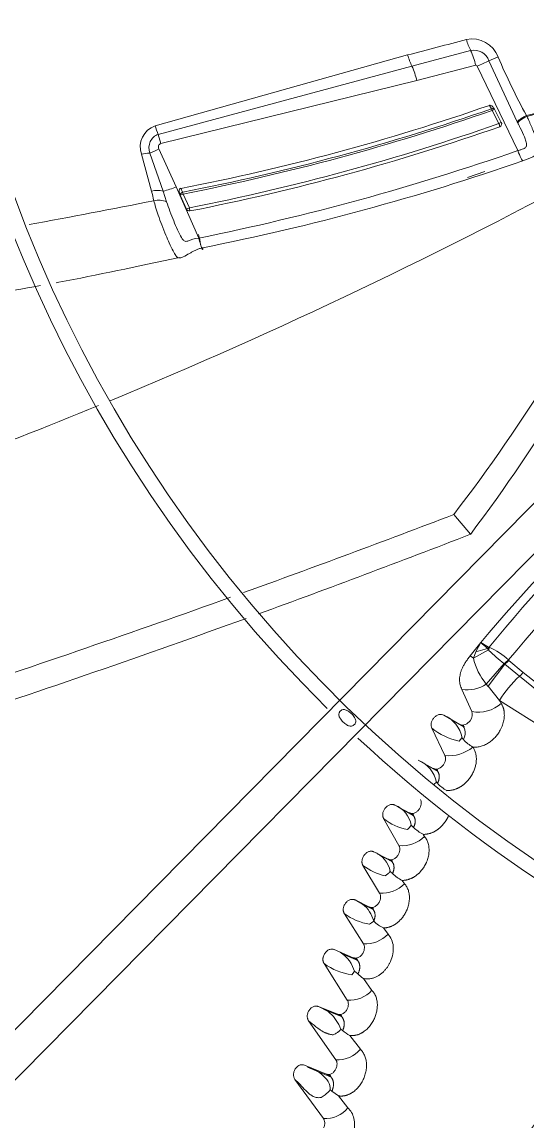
# Model space of a CAD drawing. Header units: millimetres. Extents: x 113490 to 142599, y -20467 to 115.
# Drawn here: x 131078.5 to 131164, y -10526.5 to -10340.4 of the extents above; entities that cross this region are included whole.
import ezdxf

# ---------------------------------------------------------------- set-up
doc = ezdxf.new("R2010")
doc.units = ezdxf.units.MM
doc.layers.add('DV3_0', color=7, linetype='Continuous')

msp = doc.modelspace()

# ---------------------------------------------------------------- linework, layer by layer
at = {"layer": 'DV3_0', "color": 7, "linetype": 'Continuous', "lineweight": 15}
for p, q in [((131282.2, -10303.23), (130948.6, -10641.53)), ((130949.45, -10649.21), (131287.11, -10306.79)), ((131144.51, -10347.83), (131154.46, -10345.17)), ((131101.03, -10357.93), (131143.78, -10345.94)), ((131157.55, -10346.92), (131162.35, -10357.27)), ((131101.52, -10359.41), (131144.51, -10347.83)), ((131145.36, -10350.29), (131155.34, -10347.68)), ((131155.59, -10347.82), (131162.43, -10362.14)), ((131101.96, -10360.96), (131145.36, -10350.29)), ((131157.64, -10354.48), (131157.99, -10355.06)), ((131164, -10356.34), (131171.78, -10354.19)), ((131158.1, -10355.34), (131159.25, -10357.56)), ((131158.49, -10355.13), (131159.65, -10357.36)), ((131163.92, -10356.2), (131164, -10356.34)), ((131104.6, -10368.27), (131101.64, -10361.85)), ((131100.39, -10369), (131098.68, -10362.74)), ((131102.38, -10369.01), (131100.09, -10362.55)), ((131153.93, -10366.69), (131156.85, -10365.68)), ((131102.95, -10370.82), (131102.38, -10369.01)), ((131108.41, -10376.95), (131104.6, -10368.27)), ((131106.3, -10372.04), (131105.24, -10369.68)), ((131105.67, -10369.19), (131105.34, -10368.53)), ((131105.75, -10369.5), (131105.67, -10369.19)), ((131106.81, -10371.84), (131105.75, -10369.5)), ((131154.41, -10427.14), (131151.59, -10423.79)), ((131154.38, -10447.72), (131156.2, -10445.49)), ((131157.48, -10446.25), (131157.34, -10446.46)), ((131157.55, -10446.26), (131157.46, -10446.71)), ((131157.48, -10446.25), (131157.55, -10446.26)), ((131157.61, -10446.26), (131157.55, -10446.81)), ((131154.92, -10448.1), (131157.46, -10446.71)), ((131157.46, -10446.71), (131157.55, -10446.81)), ((131157.11, -10452.5), (131160.12, -10449.03)), ((131160.09, -10449.01), (131160.12, -10449.03)), ((131160.12, -10449.03), (131160.24, -10449.12)), ((131160.24, -10449.12), (131162.72, -10451.18)), ((131160.87, -10448.42), (131160.88, -10448.44)), ((131160.88, -10448.44), (131160.94, -10448.49)), ((131160.94, -10448.49), (131163.35, -10450.56)), ((131162.72, -10451.18), (131170.02, -10457.07)), ((131163.35, -10450.56), (131170.7, -10456.32)), ((131152.97, -10453.41), (131154.64, -10457.16)), ((131159.35, -10455.29), (131157.43, -10452.89)), ((131152.61, -10459.34), (131149.91, -10457.77)), ((131153.22, -10459.75), (131151.26, -10458.61)), ((131150.1, -10464.59), (131147.87, -10459.97)), ((131152.51, -10462.16), (131152.99, -10461.63)), ((131152.99, -10461.63), (131153.27, -10461.91)), ((131145.57, -10465.37), (131148.13, -10466.8)), ((131148.89, -10467.29), (131146.9, -10466.17)), ((131148.28, -10469.49), (131148.67, -10469.15)), ((131148.67, -10469.15), (131148.84, -10469.31)), ((131150.46, -10470.59), (131150.42, -10470.53)), ((131141.63, -10473.02), (131144.06, -10474.33)), ((131144.8, -10474.8), (131142.16, -10473.36)), ((131142.32, -10479.88), (131139.72, -10475.29)), ((131144.09, -10476.79), (131143.75, -10477.15)), ((131144.4, -10476.42), (131144.09, -10476.79)), ((131144.4, -10476.42), (131144.79, -10476.78)), ((131146.65, -10478.35), (131146.4, -10477.97)), ((131138.07, -10480.93), (131140.46, -10482.18)), ((131141.2, -10482.63), (131138.6, -10481.27)), ((131139.04, -10487.93), (131136.22, -10483.24)), ((131140.43, -10484.65), (131140, -10485.01)), ((131140.83, -10484.26), (131141.22, -10484.6)), ((131143.26, -10486.35), (131142.86, -10485.77)), ((131134.87, -10489.07), (131137.23, -10490.26)), ((131134.87, -10489.07), (131136.15, -10489.79)), ((131137.97, -10490.7), (131135.39, -10489.4)), ((131136.29, -10496.49), (131133.07, -10491.41)), ((131138.03, -10492.67), (131137.68, -10492.95)), ((131137.68, -10492.95), (131137.31, -10493.19)), ((131140.46, -10494.85), (131139.72, -10493.82)), ((131131.35, -10497.48), (131134.58, -10498.87)), ((131135.35, -10499.34), (131132.67, -10498.18)), ((131133.56, -10506.04), (131129.62, -10499.85)), ((131134.56, -10501.47), (131134.33, -10501.77)), ((131134.45, -10500.36), (131134.77, -10501.16)), ((131134.77, -10501.16), (131134.56, -10501.47)), ((131134.77, -10501.16), (131135.35, -10501.62)), ((131137.74, -10504.39), (131136.29, -10502.37)), ((131128.66, -10507.12), (131131.9, -10508.44)), ((131128.66, -10507.12), (131130.3, -10508)), ((131131.62, -10516.14), (131127.01, -10509.55)), ((131132.68, -10508.9), (131130.05, -10507.82)), ((131132.29, -10510.55), (131132.46, -10510.96)), ((131132.46, -10510.96), (131132.77, -10511.19)), ((131131.91, -10511.51), (131131.66, -10511.67)), ((131135.78, -10514.38), (131133.97, -10512.04)), ((131126.3, -10517.05), (131130.02, -10518.58)), ((131130.84, -10519.08), (131126.84, -10517.41)), ((131129.51, -10526.1), (131124.68, -10519.5)), ((131130.66, -10521.25), (131130.95, -10521.46)), ((131130.94, -10521.46), (131132.06, -10522.26)), ((131133.67, -10524.27), (131132.06, -10522.26))]:
    msp.add_line(p, q, dxfattribs=at)
at = {"layer": 'DV3_0', "color": 7, "linetype": 'Continuous', "lineweight": 20}
for p, q in [((131162.35, -10357.27), (131162.44, -10357.44)), ((131101.96, -10360.96), (131101.52, -10359.41)), ((131155.36, -10447.07), (131156.2, -10445.49)), ((131156.2, -10445.49), (131157.48, -10446.25)), ((131157.55, -10446.26), (131157.61, -10446.26)), ((131154.38, -10447.72), (131154.92, -10448.1)), ((131154.92, -10448.1), (131155.36, -10447.07)), ((131157.34, -10446.46), (131155.36, -10447.07)), ((131160.24, -10449.12), (131157.43, -10452.89)), ((131157.43, -10452.9), (131157.11, -10452.5)), ((131167.43, -10460.36), (131159.35, -10455.29))]:
    msp.add_line(p, q, dxfattribs=at)
at = {"layer": 'DV3_0', "color": 7, "linetype": 'Continuous', "lineweight": 15}
for centre, radius, start, end in [((131296.24, -10288.99), 236, 136.9648, 225.2631), ((131296.24, -10288.99), 233.5, 136.5342, 225.7814), ((131296.24, -10288.99), 135.7, 186.2429, 202.9304), ((131296.24, -10288.99), 140, 186.7677, 203.7505), ((131363.84, -11165.93), 849, 104.32746, 105.02193), ((131154.68, -10347.99), 4.76, 21.054, 101.4068), ((131162.79, -10340.87), 9.37, 195.2266, 207.3152), ((131138.19, -10352.31), 17.76, 15.1013, 23.7012), ((131149.31, -10331.46), 17.52, 290.9793, 298.0441), ((131171.92, -10380.11), 36.17, 110.7332, 113.4154), ((131257.7, -10304.69), 107, 202.8771, 208.7791), ((131155.39, -10347.89), 0.214, 20.6173, 102.1279), ((131034.32, -9999.86), 375.45, 280.903, 289.1752), ((131033.7, -9998.9), 377.22, 280.9994, 289.2376), ((131153.63, -10356.99), 4.77, 20.2814, 23.8803), ((131021.2, -9829.22), 545.97, 285.1539, 286.0016), ((131033.52, -9998.64), 377.82, 281.0213, 289.2522), ((131154.66, -10348.28), 7.85, 295.9732, 299.2402), ((131166, -10360.96), 5.2, 113.6404, 134.7432), ((131121.69, -10351.94), 21.51, 196.1751, 200.3404), ((131033.59, -9999.49), 379.48, 281.1244, 289.338), ((131033.83, -9999.87), 379.59, 281.0963, 289.3173), ((131165, -10368.47), 12.33, 115.7189, 117.7905), ((131159.21, -10357.62), 0.508, 291.3094, 30.1339), ((131095.97, -10351.39), 11.9, 290.2544, 298.4853), ((131026.84, -9973.56), 411.56, 281.4306, 289.2353), ((131100.07, -10367.67), 5.11, 89.8539, 105.7858), ((131031.27, -9985.04), 401.17, 281.1822, 289.2163), ((130760.11, -9598.83), 871.89, 292.47447, 298.55652), ((130854.8, -10430.28), 253.12, 13.6296, 14.0098), ((131099.54, -10356.79), 12.54, 283.0422, 293.7544), ((131101.63, -10373.47), 2.95, 63.5122, 106.4126), ((131105.67, -10369.62), 2.5, 284.762, 297.2571), ((131106.8, -10371.83), 0.539, 202.2597, 278.6721), ((130928.65, -10251.98), 281.46, 322.3809, 334.3771), ((131083.63, -10382.19), 25.42, 9.2717, 13.3033), ((130935.74, -10261.51), 274.32, 322.858, 335.1381), ((131338.13, -10595.17), 235.59, 123.4411, 140.5553), ((131344.53, -10598.04), 240.79, 124.2777, 140.9245), ((131338.36, -10594.58), 229.92, 123.1154, 140.531), ((130760.11, -9598.83), 871.89, 290.44342, 292.33228), ((130465.22, -8630.77), 1919.9, 289.81328, 290.94717), ((130485.8, -8701.02), 1851.09, 289.98762, 291.17408), ((131296.24, -10288.99), 551.5, 195.4775, 254.5225), ((130465.22, -8630.77), 1919.9, 288.19223, 289.74418), ((130485.8, -8701.02), 1851.09, 288.2337, 289.91843), ((131153.28, -10456.32), 10.95, 46.1609, 66.7475), ((131157.81, -10446.37), 0.478, 190.9247, 223.9), ((131180.22, -10423.18), 32.75, 226.1967, 232.0692), ((131296.24, -10288.99), 233.5, 225.7814, 315.7154), ((131153.94, -10447.92), 5.57, 260.0111, 304.7159), ((131326.76, -10363.2), 191.06, 208.8135, 208.982), ((131155.76, -10451.51), 5.76, 258.8491, 312.1775), ((131147.89, -10462.55), 5.19, 10.1936, 67.059), ((131154.77, -10451.39), 11.01, 231.1934, 258.1257), ((131296.24, -10288.99), 236, 227.0266, 270), ((131157.87, -10457.88), 6.12, 221.219, 240.0537), ((131150.88, -10458.6), 6.04, 262.6336, 310.7293), ((131154.78, -10463.27), 0.106, 55.1918, 66.6705), ((131143.56, -10470.18), 5.21, 11.3202, 67.3762), ((131153.21, -10465.27), 5.96, 222.7921, 242.0806), ((131139.94, -10477.22), 4.53, 10.0986, 68.0429), ((131145.21, -10468.67), 8.6, 230.3252, 260.2403), ((131149.05, -10472.69), 5.9, 223.7711, 243.319), ((131142.85, -10474.48), 5.42, 264.3965, 314.4981), ((131136.42, -10485.11), 4.5, 10.85, 68.4163), ((131142.41, -10474.91), 10.37, 233.3561, 256.5974), ((131136.14, -10479.68), 6.56, 310.7747, 315.6542), ((131145.4, -10480.47), 5.87, 224.689, 244.3555), ((131139.49, -10482.71), 5.23, 264.9801, 316.0244), ((131132.7, -10494.09), 5.52, 14.9303, 51.3083), ((131139.11, -10482.95), 10.4, 234.4567, 260.0311), ((131142.12, -10488.5), 5.84, 225.5932, 245.7222), ((131136.7, -10491.41), 5.1, 265.3273, 317.4993), ((130471.84, -9998), 872.24, 317.86602, 325.02361), ((131129.49, -10502.6), 5.45, 24.3194, 70.0298), ((131135.98, -10491.01), 10.89, 234.299, 261.2947), ((131139.4, -10497.45), 5.81, 225.859, 237.6941), ((131133.97, -10500.97), 5.09, 265.4156, 317.8444), ((131126.28, -10513.19), 6.57, 23.712, 52.2409), ((131136.69, -10506.91), 5.8, 227.5727, 242.0343), ((131128.61, -10506.45), 6.04, 295.0761, 300.3042), ((129699.45, -9342.41), 1921.39, 319.10975, 322.45989), ((131132, -10511.25), 4.9, 265.5101, 320.4178), ((129763.55, -9398.09), 1840.9, 319.15831, 322.66086), ((131122.31, -10527.8), 11.46, 61.1528, 69.6579), ((131125.35, -10523.28), 6.06, 34.5155, 65.6878), ((131128.29, -10521.05), 2.38, 355.0985, 30.3566), ((131126.65, -10518.05), 5.12, 298.9227, 308.0461), ((131126.4, -10517.71), 5.54, 307.927, 320.2638), ((131129.88, -10521.31), 4.81, 265.5613, 321.8717)]:
    msp.add_arc(centre, radius, start, end, dxfattribs=at)
at = {"layer": 'DV3_0', "color": 7, "linetype": 'Continuous', "lineweight": 20}
for centre, radius, start, end in [((131155.01, -10347.81), 2.69, 19.2233, 101.7863), ((131154.66, -10342.86), 11.3, 195.8192, 206.1296), ((131124.74, -10356.01), 21.4, 15.5074, 22.4675), ((131102.31, -10361.54), 3.83, 109.5683, 198.3828), ((131101.37, -10372.65), 3.77, 74.5426, 104.9674), ((131180.96, -10417.76), 37.17, 228.2362, 230.5479), ((131165.4, -10445.63), 10.77, 193.2742, 219.6537), ((131158.73, -10446.41), 2.93, 297.5982, 316.6794), ((131158.68, -10446.43), 2.97, 298.9802, 317.6454), ((131158.69, -10446.72), 2.86, 302.8874, 321.7301), ((131176.02, -10465.52), 19.56, 132.8678, 148.4609), ((131160.99, -10448.79), 2.95, 305.8411, 323.1077)]:
    msp.add_arc(centre, radius, start, end, dxfattribs=at)
at = {"layer": 'DV3_0', "color": 7, "linetype": 'Continuous', "lineweight": 15}
for points, knots in [([(131157.64, -10354.48), (131157.65, -10354.48), (131157.68, -10354.47), (131157.72, -10354.46), (131157.83, -10354.47), (131157.96, -10354.52), (131158.1, -10354.62), (131158.24, -10354.75), (131158.38, -10354.92), (131158.45, -10355.06), (131158.49, -10355.13)], [0, 0, 0, 0, 0.030234, 0.058964, 0.114513, 0.29395, 0.425226, 0.573003, 0.78247, 1, 1, 1, 1]), ([(131164, -10356.34), (131163.59, -10356.55), (131163.21, -10356.78), (131162.65, -10357.18), (131162.47, -10357.35), (131162.43, -10357.44)], [0, 0, 0, 0, 0.5, 0.5, 1, 1, 1, 1]), ([(131164, -10356.34), (131164.02, -10356.38), (131164.08, -10356.52), (131164.21, -10356.83), (131164.4, -10357.25), (131164.61, -10357.72), (131164.81, -10358.17), (131165.1, -10358.85), (131165.44, -10359.66), (131165.75, -10360.54), (131165.94, -10361.3), (131165.98, -10361.91), (131165.9, -10362.37), (131165.74, -10362.66), (131165.53, -10362.87), (131165.29, -10363.03), (131165.02, -10363.18), (131164.74, -10363.31), (131164.47, -10363.43), (131164.19, -10363.54), (131163.9, -10363.65), (131163.61, -10363.76), (131163.41, -10363.83), (131163.31, -10363.86)], [0, 0, 0, 0, 0.009928, 0.038187, 0.086065, 0.128368, 0.173611, 0.221721, 0.333708, 0.4307, 0.523864, 0.609938, 0.679298, 0.734389, 0.768329, 0.802966, 0.839055, 0.867424, 0.894844, 0.92156, 0.947823, 0.973884, 1, 1, 1, 1]), ([(131159.25, -10357.56), (131159.26, -10357.59), (131159.28, -10357.63), (131159.3, -10357.7), (131159.33, -10357.76), (131159.34, -10357.81), (131159.35, -10357.86), (131159.36, -10357.89), (131159.38, -10357.95), (131159.4, -10358.02), (131159.4, -10358.08), (131159.4, -10358.09), (131159.39, -10358.09)], [0, 0, 0, 0, 0.111745, 0.210356, 0.296478, 0.371095, 0.435337, 0.490326, 0.537093, 0.704877, 0.85208, 1, 1, 1, 1]), ([(131162.43, -10357.44), (131162.46, -10357.49), (131162.51, -10357.6), (131162.66, -10357.89), (131163.05, -10358.66), (131163.49, -10359.57), (131163.81, -10360.43), (131163.94, -10360.99), (131163.93, -10361.4), (131163.68, -10361.68), (131163.39, -10361.85), (131163.05, -10361.98), (131162.71, -10362.07), (131162.53, -10362.12), (131162.43, -10362.14)], [0, 0, 0, 0, 0.02368, 0.055134, 0.146901, 0.419077, 0.547071, 0.626034, 0.739727, 0.790956, 0.847617, 0.916748, 0.957154, 1, 1, 1, 1]), ([(131163.31, -10363.86), (131163.28, -10363.87), (131163.24, -10363.83), (131163.13, -10363.67), (131163.06, -10363.54), (131162.81, -10363.07), (131162.62, -10362.62), (131162.43, -10362.14)], [0, 0, 0, 0, 0.25, 0.25, 0.5, 0.5, 1, 1, 1, 1]), ([(131105.24, -10369.68), (131105.23, -10369.65), (131105.2, -10369.59), (131105.16, -10369.49), (131105.12, -10369.34), (131105.09, -10369.16), (131105.08, -10368.96), (131105.1, -10368.77), (131105.17, -10368.62), (131105.26, -10368.56), (131105.31, -10368.54), (131105.33, -10368.54), (131105.34, -10368.53)], [0, 0, 0, 0, 0.082806, 0.165389, 0.247981, 0.443632, 0.593737, 0.72295, 0.893556, 0.952815, 0.977811, 1, 1, 1, 1]), ([(131105.24, -10369.68), (131105.22, -10369.61), (131105.26, -10369.51), (131105.42, -10369.33), (131105.54, -10369.24), (131105.67, -10369.19)], [0, 0, 0, 0, 0.5, 0.5, 1, 1, 1, 1]), ([(131105.75, -10369.5), (131105.63, -10369.55), (131105.51, -10369.6), (131105.32, -10369.67), (131105.26, -10369.69), (131105.24, -10369.68)], [0, 0, 0, 0, 0.5, 0.5, 1, 1, 1, 1]), ([(131109.07, -10378.6), (131108.88, -10378.64), (131108.52, -10378.73), (131108, -10378.93), (131107.51, -10379.17), (131107.03, -10379.44), (131106.33, -10379.85), (131105.5, -10380.32), (131104.89, -10380.37), (131104.47, -10379.91), (131104, -10379.08), (131103.43, -10377.89), (131102.79, -10376.39), (131102.15, -10374.8), (131101.56, -10373.18), (131101.1, -10371.81), (131100.89, -10370.99), (131100.8, -10370.63)], [0, 0, 0, 0, 0.030083, 0.06022, 0.09129, 0.124177, 0.159748, 0.249736, 0.339928, 0.392765, 0.470283, 0.571382, 0.657141, 0.764818, 0.86227, 0.939772, 1, 1, 1, 1]), ([(131108.41, -10376.95), (131107.65, -10376.97), (131107.03, -10377.32), (131106.32, -10377.53), (131106.12, -10377.54), (131105.86, -10377.4), (131105.8, -10377.33), (131105.66, -10377.15), (131105.56, -10377.01), (131105.26, -10376.48), (131105.04, -10376.03), (131104.59, -10375.07), (131104.37, -10374.55), (131103.71, -10372.97), (131103.29, -10371.88), (131102.95, -10370.82)], [0, 0, 0, 0, 0.25, 0.25, 0.375, 0.375, 0.4375, 0.4375, 0.5, 0.5, 0.625, 0.625, 0.75, 0.75, 1, 1, 1, 1]), ([(131106.81, -10371.84), (131106.84, -10371.98), (131106.87, -10372.12), (131106.9, -10372.31), (131106.9, -10372.37), (131106.88, -10372.37)], [0, 0, 0, 0, 0.5, 0.5, 1, 1, 1, 1]), ([(131109.07, -10378.6), (131109.11, -10378.98), (131109.05, -10379), (131108.79, -10378.34), (131108.58, -10377.66), (131108.41, -10376.95)], [0, 0, 0, 0, 0.5, 0.5, 1, 1, 1, 1]), ([(131084.23, -10384.53), (131084.38, -10384.5), (131091.2, -10383.22), (131097.66, -10381.83), (131105.16, -10380.22)], [0.879264, 0.879264, 0.879264, 0.879264, 0.8819151, 1, 1, 1, 1]), ([(130974.56, -10409.41), (130976.58, -10408.62), (130984.98, -10405.44), (131000.51, -10400.34), (131021.31, -10395.23), (131042.65, -10391.37), (131062.6, -10388.2), (131075.74, -10386.07), (131081.58, -10385.01)], [0.2428611, 0.2428611, 0.2428611, 0.2428611, 0.2795611, 0.3948142, 0.5195556, 0.6421753, 0.7617357, 0.8637565, 0.8637565, 0.8637565, 0.8637565]), ([(131154.38, -10447.72), (131154.3, -10447.82), (131154.15, -10448.01), (131153.94, -10448.29), (131153.75, -10448.57), (131153.57, -10448.84), (131153.41, -10449.1), (131153.26, -10449.36), (131153.13, -10449.61), (131153.02, -10449.86), (131152.92, -10450.1), (131152.83, -10450.34), (131152.76, -10450.57), (131152.7, -10450.79), (131152.64, -10451.08), (131152.59, -10451.43), (131152.58, -10451.84), (131152.61, -10452.25), (131152.69, -10452.64), (131152.8, -10453.03), (131152.91, -10453.28), (131152.97, -10453.41)], [0, 0, 0, 0, 0.057167, 0.111739, 0.163853, 0.213654, 0.261288, 0.306903, 0.350652, 0.39269, 0.433175, 0.472267, 0.510126, 0.546912, 0.582784, 0.650511, 0.717662, 0.785257, 0.85427, 0.92559, 1, 1, 1, 1]), ([(131134.76, -10459.38), (131134.72, -10459.42), (131134.62, -10459.5), (131134.38, -10459.62), (131133.98, -10459.66), (131133.55, -10459.48), (131133.16, -10459.21), (131132.84, -10458.94), (131132.56, -10458.64), (131132.29, -10458.27), (131132.11, -10457.85), (131132.14, -10457.46), (131132.25, -10457.22), (131132.33, -10457.13), (131132.37, -10457.08)], [0, 0, 0, 0, 0.040529, 0.082096, 0.181604, 0.321297, 0.409637, 0.504692, 0.598943, 0.685714, 0.821727, 0.918717, 0.959765, 1, 1, 1, 1]), ([(131132.37, -10457.08), (131132.41, -10457.04), (131132.5, -10456.96), (131132.74, -10456.84), (131133.14, -10456.81), (131133.58, -10456.99), (131133.96, -10457.25), (131134.28, -10457.53), (131134.56, -10457.83), (131134.83, -10458.2), (131135.02, -10458.62), (131134.99, -10459.01), (131134.88, -10459.24), (131134.8, -10459.33), (131134.76, -10459.38)], [0, 0, 0, 0, 0.040488, 0.081902, 0.180627, 0.320355, 0.409206, 0.504808, 0.600124, 0.687341, 0.822717, 0.918807, 0.959755, 1, 1, 1, 1]), ([(131154.64, -10457.16), (131154.83, -10457.58), (131154.74, -10458.2), (131154.16, -10458.99), (131153.89, -10459.23), (131153.26, -10459.49), (131152.9, -10459.51), (131152.61, -10459.34)], [0, 0, 0, 0, 0.5, 0.5, 0.75, 0.75, 1, 1, 1, 1]), ([(131159.62, -10455.78), (131159.66, -10455.83), (131159.72, -10455.93), (131159.8, -10456.09), (131159.88, -10456.26), (131159.95, -10456.43), (131160.01, -10456.6), (131160.06, -10456.78), (131160.1, -10456.97), (131160.13, -10457.15), (131160.15, -10457.35), (131160.16, -10457.54), (131160.17, -10457.75), (131160.16, -10458.17), (131160.07, -10458.82), (131159.8, -10459.68), (131159.41, -10460.45), (131158.96, -10461.13), (131158.47, -10461.69), (131157.91, -10462.18), (131157.4, -10462.53), (131156.96, -10462.77), (131156.61, -10462.93), (131156.26, -10463.05), (131155.9, -10463.13), (131155.55, -10463.19), (131155.19, -10463.21), (131154.96, -10463.19), (131154.84, -10463.18)], [0, 0, 0, 0, 0.019166, 0.038122, 0.056918, 0.075605, 0.094236, 0.112864, 0.13154, 0.150316, 0.169245, 0.188375, 0.207755, 0.227431, 0.308794, 0.389566, 0.473019, 0.53961, 0.606644, 0.674514, 0.74239, 0.78007, 0.816992, 0.853426, 0.889654, 0.925965, 0.962652, 1, 1, 1, 1]), ([(131149.91, -10457.77), (131149.8, -10457.71), (131149.54, -10457.62), (131149.08, -10457.66), (131148.62, -10457.88), (131148.21, -10458.23), (131147.92, -10458.69), (131147.76, -10459.15), (131147.74, -10459.58), (131147.82, -10459.85), (131147.87, -10459.97)], [0, 0, 0, 0, 0.124936, 0.249948, 0.37496, 0.499972, 0.624983, 0.749995, 0.875007, 1, 1, 1, 1]), ([(131153.27, -10461.91), (131153.54, -10461.33), (131153.61, -10460.73), (131153.37, -10459.78), (131153.05, -10459.44), (131152.61, -10459.34)], [0, 0, 0, 0, 0.5, 0.5, 1, 1, 1, 1]), ([(131148.13, -10466.8), (131148.19, -10466.83), (131148.3, -10466.89), (131148.57, -10466.93), (131148.94, -10466.89), (131149.39, -10466.67), (131149.78, -10466.3), (131150.06, -10465.85), (131150.21, -10465.38), (131150.22, -10465.01), (131150.17, -10464.76), (131150.13, -10464.64), (131150.1, -10464.59)], [0, 0, 0, 0, 0.059675, 0.120073, 0.2491, 0.384807, 0.524772, 0.66033, 0.782242, 0.893173, 0.94678, 1, 1, 1, 1]), ([(131150.42, -10470.53), (131150.48, -10470.53), (131150.59, -10470.54), (131150.76, -10470.53), (131150.93, -10470.52), (131151.09, -10470.5), (131151.26, -10470.48), (131151.42, -10470.45), (131151.59, -10470.41), (131151.74, -10470.36), (131151.9, -10470.31), (131152.06, -10470.25), (131152.21, -10470.18), (131152.36, -10470.11), (131152.5, -10470.04), (131152.65, -10469.96), (131152.78, -10469.88), (131152.92, -10469.79), (131153.05, -10469.7), (131153.18, -10469.6), (131153.31, -10469.5), (131153.43, -10469.4), (131153.54, -10469.3), (131153.66, -10469.19), (131153.77, -10469.09), (131153.87, -10468.98), (131153.97, -10468.87), (131154.07, -10468.75), (131154.16, -10468.64), (131154.25, -10468.53), (131154.34, -10468.41), (131154.42, -10468.3), (131154.5, -10468.18), (131154.57, -10468.07), (131154.64, -10467.95), (131154.71, -10467.84), (131154.86, -10467.55), (131155.07, -10467.09), (131155.28, -10466.45), (131155.4, -10465.84), (131155.43, -10465.33), (131155.42, -10464.92), (131155.38, -10464.59), (131155.32, -10464.28), (131155.24, -10463.98), (131155.13, -10463.7), (131155, -10463.43), (131154.89, -10463.27), (131154.84, -10463.18)], [0, 0, 0, 0, 0.018204, 0.036232, 0.054091, 0.071784, 0.089316, 0.106686, 0.123893, 0.140932, 0.157804, 0.174507, 0.191041, 0.207406, 0.223603, 0.239633, 0.255494, 0.271181, 0.286691, 0.30202, 0.317168, 0.332132, 0.346911, 0.361504, 0.37591, 0.390129, 0.404162, 0.418, 0.431639, 0.445072, 0.458296, 0.471308, 0.484107, 0.496692, 0.509065, 0.521225, 0.533175, 0.598658, 0.661047, 0.720164, 0.776144, 0.808616, 0.840912, 0.873027, 0.904977, 0.936788, 0.968466, 1, 1, 1, 1]), ([(131148.84, -10469.31), (131148.86, -10469.27), (131148.9, -10469.19), (131148.96, -10469.07), (131149.01, -10468.95), (131149.05, -10468.82), (131149.08, -10468.7), (131149.11, -10468.57), (131149.13, -10468.45), (131149.14, -10468.33), (131149.14, -10468.21), (131149.14, -10468.09), (131149.13, -10467.97), (131149.11, -10467.86), (131149.09, -10467.75), (131149.05, -10467.65), (131149.01, -10467.54), (131148.97, -10467.45), (131148.91, -10467.36), (131148.85, -10467.27), (131148.78, -10467.19), (131148.7, -10467.11), (131148.62, -10467.04), (131148.54, -10466.98), (131148.44, -10466.93), (131148.34, -10466.88), (131148.24, -10466.84), (131148.17, -10466.81), (131148.13, -10466.8)], [0, 0, 0, 0, 0.03637, 0.072818, 0.109387, 0.146108, 0.183005, 0.220091, 0.257376, 0.294864, 0.332555, 0.370448, 0.40854, 0.446831, 0.485321, 0.524014, 0.56291, 0.602001, 0.641273, 0.680709, 0.72029, 0.759994, 0.799804, 0.839701, 0.879673, 0.919712, 0.959818, 1, 1, 1, 1]), ([(131144.06, -10474.33), (131144.12, -10474.36), (131144.24, -10474.41), (131144.51, -10474.46), (131144.88, -10474.4), (131145.33, -10474.17), (131145.72, -10473.78), (131145.98, -10473.32), (131146.11, -10472.85), (131146.1, -10472.49), (131146.05, -10472.23), (131146, -10472.12), (131145.97, -10472.07)], [0, 0, 0, 0, 0.060763, 0.122032, 0.252561, 0.389572, 0.530342, 0.666038, 0.786179, 0.894707, 0.947528, 1, 1, 1, 1]), ([(131139.72, -10475.29), (131139.7, -10475.26), (131139.67, -10475.19), (131139.63, -10475.09), (131139.6, -10474.98), (131139.57, -10474.87), (131139.56, -10474.76), (131139.56, -10474.64), (131139.57, -10474.48), (131139.6, -10474.29), (131139.67, -10474.05), (131139.79, -10473.81), (131139.99, -10473.5), (131140.25, -10473.24), (131140.55, -10473.05), (131140.79, -10472.95), (131141.02, -10472.9), (131141.22, -10472.9), (131141.39, -10472.92), (131141.52, -10472.96), (131141.59, -10473), (131141.63, -10473.02)], [0, 0, 0, 0, 0.031577, 0.062455, 0.092865, 0.123047, 0.153249, 0.183717, 0.214692, 0.2734, 0.332207, 0.398491, 0.467867, 0.606956, 0.676774, 0.745817, 0.813018, 0.87975, 0.921005, 0.960896, 1, 1, 1, 1]), ([(131144.79, -10476.78), (131144.81, -10476.74), (131144.85, -10476.66), (131144.9, -10476.54), (131144.94, -10476.42), (131144.98, -10476.29), (131145.01, -10476.17), (131145.04, -10476.05), (131145.05, -10475.93), (131145.06, -10475.81), (131145.06, -10475.7), (131145.06, -10475.58), (131145.05, -10475.47), (131145.03, -10475.36), (131145, -10475.25), (131144.97, -10475.15), (131144.93, -10475.05), (131144.88, -10474.96), (131144.83, -10474.87), (131144.76, -10474.78), (131144.7, -10474.7), (131144.62, -10474.63), (131144.54, -10474.56), (131144.46, -10474.5), (131144.36, -10474.45), (131144.27, -10474.4), (131144.17, -10474.36), (131144.09, -10474.34), (131144.06, -10474.33)], [0, 0, 0, 0, 0.036276, 0.072641, 0.109136, 0.145791, 0.182627, 0.21966, 0.256899, 0.294346, 0.332004, 0.369871, 0.407945, 0.446224, 0.48471, 0.523405, 0.562309, 0.601415, 0.64071, 0.680175, 0.719793, 0.759544, 0.799408, 0.839368, 0.879412, 0.919531, 0.959724, 1, 1, 1, 1]), ([(131146.4, -10477.97), (131146.46, -10477.97), (131146.57, -10477.97), (131146.74, -10477.96), (131146.92, -10477.95), (131147.08, -10477.92), (131147.25, -10477.89), (131147.42, -10477.85), (131147.58, -10477.8), (131147.74, -10477.75), (131147.9, -10477.69), (131148.05, -10477.63), (131148.2, -10477.55), (131148.35, -10477.48), (131148.5, -10477.39), (131148.64, -10477.31), (131148.77, -10477.22), (131148.91, -10477.12), (131149.03, -10477.02), (131149.16, -10476.92), (131149.28, -10476.82), (131149.4, -10476.71), (131149.51, -10476.6), (131149.61, -10476.49), (131149.72, -10476.38), (131149.82, -10476.26), (131149.91, -10476.15), (131150, -10476.03), (131150.09, -10475.91), (131150.17, -10475.8), (131150.25, -10475.68), (131150.32, -10475.56), (131150.39, -10475.44), (131150.46, -10475.33), (131150.52, -10475.21), (131150.58, -10475.1), (131150.65, -10474.94), (131150.7, -10474.83), (131150.74, -10474.75)], [0, 0, 0, 0, 0.0187541, 0.0373181, 0.0556973, 0.0738975, 0.0919229, 0.1097702, 0.1274354, 0.1449155, 0.1622084, 0.1793131, 0.1962293, 0.2129573, 0.2294982, 0.2458521, 0.2620137, 0.2779778, 0.2937403, 0.3092986, 0.3246507, 0.3397938, 0.3547259, 0.369446, 0.3839543, 0.3982511, 0.4123313, 0.4261866, 0.4398106, 0.4531986, 0.4663472, 0.4792545, 0.4919196, 0.5043427, 0.5165249, 0.5284679, 0.5401741, 0.5644341, 0.5644341, 0.5644341, 0.5644341]), ([(131142.86, -10485.77), (131142.91, -10485.77), (131143.02, -10485.77), (131143.19, -10485.75), (131143.36, -10485.74), (131143.52, -10485.71), (131143.68, -10485.67), (131143.85, -10485.63), (131144, -10485.58), (131144.16, -10485.53), (131144.31, -10485.47), (131144.46, -10485.4), (131144.61, -10485.32), (131144.76, -10485.25), (131144.9, -10485.16), (131145.03, -10485.07), (131145.17, -10484.98), (131145.3, -10484.88), (131145.42, -10484.78), (131145.55, -10484.68), (131145.67, -10484.57), (131145.78, -10484.46), (131145.89, -10484.34), (131145.99, -10484.23), (131146.1, -10484.11), (131146.19, -10483.99), (131146.29, -10483.87), (131146.38, -10483.75), (131146.46, -10483.63), (131146.54, -10483.51), (131146.62, -10483.38), (131146.69, -10483.26), (131146.76, -10483.14), (131146.82, -10483.01), (131146.88, -10482.89), (131146.94, -10482.77), (131147.03, -10482.56), (131147.15, -10482.25), (131147.27, -10481.84), (131147.35, -10481.44), (131147.41, -10481.04), (131147.42, -10480.64), (131147.41, -10480.26), (131147.36, -10479.88), (131147.28, -10479.53), (131147.16, -10479.2), (131147.02, -10478.89), (131146.85, -10478.61), (131146.72, -10478.44), (131146.65, -10478.35)], [0, 0, 0, 0, 0.018381, 0.036602, 0.05467, 0.072591, 0.090368, 0.108, 0.125481, 0.142808, 0.159978, 0.176991, 0.193847, 0.210547, 0.227091, 0.243482, 0.259713, 0.27578, 0.291678, 0.307403, 0.322955, 0.338329, 0.353524, 0.368539, 0.383373, 0.398027, 0.412497, 0.426773, 0.440848, 0.454716, 0.468374, 0.481818, 0.495048, 0.508064, 0.520867, 0.533458, 0.54584, 0.586166, 0.626148, 0.665687, 0.704746, 0.74335, 0.781484, 0.819106, 0.856211, 0.892806, 0.928943, 0.964674, 1, 1, 1, 1]), ([(131136.22, -10483.24), (131136.2, -10483.21), (131136.16, -10483.14), (131136.12, -10483.04), (131136.09, -10482.94), (131136.06, -10482.83), (131136.05, -10482.72), (131136.04, -10482.6), (131136.04, -10482.45), (131136.07, -10482.26), (131136.13, -10482.02), (131136.23, -10481.77), (131136.43, -10481.45), (131136.69, -10481.18), (131136.98, -10480.99), (131137.22, -10480.88), (131137.46, -10480.83), (131137.66, -10480.82), (131137.83, -10480.84), (131137.96, -10480.87), (131138.03, -10480.91), (131138.07, -10480.93)], [0, 0, 0, 0, 0.031012, 0.06135, 0.091231, 0.120882, 0.150535, 0.180423, 0.210772, 0.26871, 0.326783, 0.394691, 0.462779, 0.603193, 0.673465, 0.742924, 0.811293, 0.879056, 0.920585, 0.9607, 1, 1, 1, 1]), ([(131140.46, -10482.18), (131140.53, -10482.2), (131140.65, -10482.26), (131140.92, -10482.3), (131141.3, -10482.24), (131141.75, -10481.99), (131142.12, -10481.59), (131142.37, -10481.11), (131142.48, -10480.64), (131142.47, -10480.29), (131142.4, -10480.04), (131142.35, -10479.94), (131142.32, -10479.88)], [0, 0, 0, 0, 0.061572, 0.123611, 0.255226, 0.393175, 0.534671, 0.67092, 0.789841, 0.89634, 0.948288, 1, 1, 1, 1]), ([(131141.22, -10484.6), (131141.24, -10484.56), (131141.28, -10484.47), (131141.34, -10484.34), (131141.38, -10484.21), (131141.42, -10484.08), (131141.44, -10483.95), (131141.46, -10483.82), (131141.48, -10483.69), (131141.48, -10483.57), (131141.47, -10483.44), (131141.46, -10483.32), (131141.44, -10483.2), (131141.41, -10483.09), (131141.37, -10482.98), (131141.33, -10482.87), (131141.27, -10482.77), (131141.21, -10482.68), (131141.14, -10482.59), (131141.06, -10482.51), (131140.98, -10482.44), (131140.89, -10482.37), (131140.79, -10482.31), (131140.69, -10482.26), (131140.58, -10482.21), (131140.5, -10482.19), (131140.46, -10482.18)], [0, 0, 0, 0, 0.039261, 0.078637, 0.118175, 0.157912, 0.197871, 0.238069, 0.278515, 0.31921, 0.360155, 0.401347, 0.442785, 0.484469, 0.526402, 0.568584, 0.611003, 0.65364, 0.696475, 0.739481, 0.782636, 0.825914, 0.869298, 0.912774, 0.95634, 1, 1, 1, 1]), ([(131139.72, -10493.82), (131139.78, -10493.82), (131139.91, -10493.82), (131140.09, -10493.8), (131140.27, -10493.77), (131140.45, -10493.73), (131140.63, -10493.68), (131140.81, -10493.63), (131140.98, -10493.56), (131141.15, -10493.49), (131141.31, -10493.4), (131141.48, -10493.32), (131141.63, -10493.22), (131141.79, -10493.12), (131141.94, -10493.01), (131142.08, -10492.9), (131142.22, -10492.78), (131142.35, -10492.66), (131142.48, -10492.53), (131142.61, -10492.4), (131142.73, -10492.27), (131142.84, -10492.13), (131142.95, -10492), (131143.05, -10491.85), (131143.15, -10491.71), (131143.24, -10491.57), (131143.33, -10491.42), (131143.41, -10491.28), (131143.49, -10491.13), (131143.56, -10490.99), (131143.63, -10490.84), (131143.69, -10490.7), (131143.78, -10490.47), (131143.88, -10490.16), (131143.98, -10489.76), (131144.05, -10489.36), (131144.09, -10488.96), (131144.09, -10488.58), (131144.06, -10488.2), (131144, -10487.84), (131143.91, -10487.49), (131143.79, -10487.17), (131143.64, -10486.87), (131143.46, -10486.59), (131143.33, -10486.43), (131143.26, -10486.35)], [0, 0, 0, 0, 0.020397, 0.040625, 0.060695, 0.080615, 0.100384, 0.119996, 0.139444, 0.158725, 0.177839, 0.196785, 0.215565, 0.234184, 0.252638, 0.270918, 0.289016, 0.306928, 0.324651, 0.34218, 0.359511, 0.376644, 0.39358, 0.410315, 0.426834, 0.443127, 0.459185, 0.475002, 0.490575, 0.505901, 0.520982, 0.535821, 0.55042, 0.590057, 0.629399, 0.66836, 0.706898, 0.745021, 0.782721, 0.819965, 0.856755, 0.893102, 0.929058, 0.964688, 1, 1, 1, 1]), ([(131133.07, -10491.41), (131133.05, -10491.38), (131133.01, -10491.32), (131132.97, -10491.22), (131132.93, -10491.11), (131132.9, -10491), (131132.88, -10490.89), (131132.88, -10490.78), (131132.87, -10490.63), (131132.89, -10490.44), (131132.95, -10490.2), (131133.05, -10489.95), (131133.19, -10489.71), (131133.36, -10489.49), (131133.56, -10489.3), (131133.78, -10489.15), (131134.01, -10489.04), (131134.24, -10488.98), (131134.45, -10488.97), (131134.61, -10488.98), (131134.75, -10489.01), (131134.83, -10489.05), (131134.87, -10489.07)], [0, 0, 0, 0, 0.031582, 0.062283, 0.092301, 0.121847, 0.151145, 0.180423, 0.20991, 0.26805, 0.326228, 0.39318, 0.461935, 0.531558, 0.601595, 0.67196, 0.741904, 0.809353, 0.876441, 0.918704, 0.959688, 1, 1, 1, 1]), ([(131137.23, -10490.26), (131137.3, -10490.28), (131137.42, -10490.33), (131137.7, -10490.37), (131138.08, -10490.3), (131138.52, -10490.04), (131138.89, -10489.63), (131139.12, -10489.14), (131139.21, -10488.67), (131139.19, -10488.32), (131139.12, -10488.08), (131139.06, -10487.98), (131139.04, -10487.93)], [0, 0, 0, 0, 0.062116, 0.124636, 0.256884, 0.395421, 0.537443, 0.674194, 0.792178, 0.896902, 0.948671, 1, 1, 1, 1]), ([(131138.03, -10492.67), (131138.05, -10492.63), (131138.09, -10492.54), (131138.14, -10492.41), (131138.18, -10492.28), (131138.21, -10492.15), (131138.24, -10492.02), (131138.26, -10491.89), (131138.27, -10491.77), (131138.27, -10491.64), (131138.26, -10491.52), (131138.24, -10491.39), (131138.22, -10491.28), (131138.19, -10491.16), (131138.15, -10491.05), (131138.1, -10490.95), (131138.05, -10490.85), (131137.98, -10490.76), (131137.91, -10490.67), (131137.84, -10490.59), (131137.75, -10490.51), (131137.66, -10490.45), (131137.56, -10490.39), (131137.46, -10490.33), (131137.35, -10490.29), (131137.27, -10490.27), (131137.23, -10490.26)], [0, 0, 0, 0, 0.039218, 0.078558, 0.118065, 0.157776, 0.197713, 0.237892, 0.278323, 0.319007, 0.359944, 0.401133, 0.442571, 0.484259, 0.5262, 0.568392, 0.610822, 0.653473, 0.696323, 0.739347, 0.782521, 0.825821, 0.869228, 0.912729, 0.956318, 1, 1, 1, 1]), ([(131134.58, -10498.87), (131134.64, -10498.89), (131134.77, -10498.94), (131135.05, -10498.95), (131135.43, -10498.86), (131135.86, -10498.58), (131136.2, -10498.15), (131136.41, -10497.66), (131136.48, -10497.2), (131136.44, -10496.8), (131136.34, -10496.59), (131136.29, -10496.49)], [0, 0, 0, 0, 0.062676, 0.126275, 0.260171, 0.400284, 0.543665, 0.6809, 0.797891, 0.899727, 1, 1, 1, 1]), ([(131136.29, -10502.37), (131136.48, -10502.4), (131136.84, -10502.47), (131137.4, -10502.44), (131137.94, -10502.32), (131138.45, -10502.13), (131138.93, -10501.86), (131139.37, -10501.54), (131139.77, -10501.17), (131140.12, -10500.78), (131140.42, -10500.36), (131140.68, -10499.93), (131141.02, -10499.24), (131141.33, -10498.22), (131141.4, -10496.92), (131141.13, -10495.73), (131140.68, -10495.14), (131140.46, -10494.85)], [0, 0, 0, 0, 0.057609, 0.113592, 0.168141, 0.221354, 0.273122, 0.323445, 0.37219, 0.419144, 0.464272, 0.507482, 0.54857, 0.664981, 0.779413, 0.890959, 1, 1, 1, 1]), ([(131129.62, -10499.85), (131129.6, -10499.82), (131129.57, -10499.76), (131129.52, -10499.66), (131129.49, -10499.56), (131129.46, -10499.45), (131129.44, -10499.35), (131129.43, -10499.24), (131129.42, -10499.1), (131129.43, -10498.95), (131129.47, -10498.72), (131129.56, -10498.46), (131129.7, -10498.19), (131129.87, -10497.95), (131130.07, -10497.76), (131130.28, -10497.6), (131130.51, -10497.49), (131130.75, -10497.42), (131130.97, -10497.4), (131131.17, -10497.42), (131131.29, -10497.46), (131131.35, -10497.48)], [0, 0, 0, 0, 0.031247, 0.061681, 0.091488, 0.120868, 0.150027, 0.179179, 0.208537, 0.254499, 0.300222, 0.38036, 0.46177, 0.532576, 0.603864, 0.67491, 0.74531, 0.81449, 0.883036, 0.942278, 1, 1, 1, 1]), ([(131135.35, -10501.62), (131135.37, -10501.58), (131135.42, -10501.49), (131135.48, -10501.36), (131135.53, -10501.23), (131135.57, -10501.09), (131135.61, -10500.96), (131135.64, -10500.82), (131135.66, -10500.69), (131135.67, -10500.55), (131135.67, -10500.42), (131135.67, -10500.29), (131135.66, -10500.16), (131135.64, -10500.04), (131135.61, -10499.92), (131135.57, -10499.8), (131135.53, -10499.69), (131135.48, -10499.58), (131135.42, -10499.48), (131135.35, -10499.38), (131135.28, -10499.29), (131135.2, -10499.21), (131135.11, -10499.13), (131135.01, -10499.07), (131134.91, -10499), (131134.81, -10498.95), (131134.7, -10498.9), (131134.62, -10498.88), (131134.58, -10498.87)], [0, 0, 0, 0, 0.036281, 0.072608, 0.109034, 0.145598, 0.18233, 0.219253, 0.256381, 0.293721, 0.331279, 0.369056, 0.407054, 0.445273, 0.483717, 0.522393, 0.5613, 0.600431, 0.639771, 0.679301, 0.718999, 0.758843, 0.79881, 0.838882, 0.879042, 0.919281, 0.959598, 1, 1, 1, 1]), ([(131133.97, -10512.04), (131134.03, -10512.04), (131134.14, -10512.05), (131134.32, -10512.06), (131134.49, -10512.06), (131134.66, -10512.04), (131134.83, -10512.02), (131134.99, -10511.99), (131135.16, -10511.95), (131135.32, -10511.9), (131135.47, -10511.85), (131135.62, -10511.79), (131135.77, -10511.72), (131135.92, -10511.65), (131136.06, -10511.58), (131136.19, -10511.49), (131136.32, -10511.41), (131136.62, -10511.2), (131137.06, -10510.82), (131137.57, -10510.21), (131137.99, -10509.54), (131138.26, -10508.95), (131138.42, -10508.47), (131138.52, -10508.09), (131138.6, -10507.71), (131138.64, -10507.33), (131138.66, -10506.95), (131138.65, -10506.58), (131138.61, -10506.21), (131138.54, -10505.86), (131138.44, -10505.52), (131138.3, -10505.2), (131138.14, -10504.9), (131137.96, -10504.63), (131137.81, -10504.47), (131137.74, -10504.39)], [0, 0, 0, 0, 0.018672, 0.037066, 0.055188, 0.073043, 0.090636, 0.107975, 0.125066, 0.141913, 0.158513, 0.174857, 0.190938, 0.206752, 0.222295, 0.237566, 0.252564, 0.267289, 0.342101, 0.414961, 0.485649, 0.553594, 0.588068, 0.622643, 0.657278, 0.691915, 0.726501, 0.761005, 0.795421, 0.829727, 0.86392, 0.898004, 0.93201, 0.966002, 1, 1, 1, 1]), ([(131127.01, -10509.55), (131126.99, -10509.52), (131126.96, -10509.48), (131126.92, -10509.4), (131126.88, -10509.32), (131126.84, -10509.2), (131126.8, -10509.05), (131126.77, -10508.78), (131126.81, -10508.38), (131126.96, -10507.98), (131127.16, -10507.67), (131127.35, -10507.46), (131127.56, -10507.29), (131127.78, -10507.16), (131128.02, -10507.08), (131128.22, -10507.05), (131128.39, -10507.06), (131128.53, -10507.08), (131128.62, -10507.11), (131128.66, -10507.12)], [0, 0, 0, 0, 0.025381, 0.050445, 0.075326, 0.100157, 0.150535, 0.20049, 0.314407, 0.449247, 0.520539, 0.591833, 0.663542, 0.734983, 0.804091, 0.872787, 0.916243, 0.958436, 1, 1, 1, 1]), ([(131131.9, -10508.44), (131131.96, -10508.46), (131132.09, -10508.5), (131132.37, -10508.51), (131132.74, -10508.42), (131133.16, -10508.12), (131133.5, -10507.69), (131133.7, -10507.2), (131133.76, -10506.74), (131133.71, -10506.35), (131133.61, -10506.14), (131133.56, -10506.04)], [0, 0, 0, 0, 0.062984, 0.126619, 0.260756, 0.401391, 0.545611, 0.684093, 0.801498, 0.901518, 1, 1, 1, 1]), ([(131131.17, -10511.92), (131131.11, -10511.92), (131130.99, -10511.9), (131130.8, -10511.87), (131130.62, -10511.83), (131130.44, -10511.79), (131130.26, -10511.73), (131130.09, -10511.67), (131129.91, -10511.6), (131129.74, -10511.53), (131129.58, -10511.45), (131129.41, -10511.36), (131129.14, -10511.2), (131128.69, -10510.9), (131128.2, -10510.52), (131127.78, -10510.18), (131127.49, -10509.94), (131127.24, -10509.74), (131127.08, -10509.61), (131127.01, -10509.55)], [0, 0, 0, 0, 0.038123, 0.076142, 0.114089, 0.151995, 0.189893, 0.227812, 0.265786, 0.303846, 0.342026, 0.380359, 0.41888, 0.537095, 0.714051, 0.799633, 0.875769, 0.942523, 1, 1, 1, 1]), ([(131132.77, -10511.19), (131132.79, -10511.15), (131132.84, -10511.06), (131132.89, -10510.93), (131132.93, -10510.79), (131132.97, -10510.66), (131133, -10510.52), (131133.03, -10510.39), (131133.04, -10510.25), (131133.05, -10510.12), (131133.05, -10509.99), (131133.04, -10509.86), (131133.02, -10509.73), (131133, -10509.61), (131132.96, -10509.49), (131132.92, -10509.37), (131132.87, -10509.26), (131132.82, -10509.15), (131132.76, -10509.05), (131132.69, -10508.96), (131132.61, -10508.87), (131132.53, -10508.78), (131132.44, -10508.71), (131132.34, -10508.64), (131132.24, -10508.58), (131132.13, -10508.52), (131132.02, -10508.47), (131131.94, -10508.45), (131131.9, -10508.44)], [0, 0, 0, 0, 0.036135, 0.072339, 0.108661, 0.145138, 0.181798, 0.218661, 0.255741, 0.293046, 0.330579, 0.368343, 0.406338, 0.444565, 0.483027, 0.521727, 0.560666, 0.599832, 0.639212, 0.678787, 0.718535, 0.758433, 0.798461, 0.838598, 0.878828, 0.91914, 0.959529, 1, 1, 1, 1]), ([(131132.46, -10510.96), (131132.46, -10510.97), (131132.44, -10511), (131132.41, -10511.05), (131132.38, -10511.1), (131132.33, -10511.16), (131132.27, -10511.22), (131132.19, -10511.29), (131132.11, -10511.36), (131132.01, -10511.43), (131131.94, -10511.48), (131131.91, -10511.51)], [0, 0, 0, 0, 0.056043, 0.124532, 0.206383, 0.302146, 0.41219, 0.536787, 0.676158, 0.8305, 1, 1, 1, 1]), ([(131132.06, -10522.26), (131132.12, -10522.27), (131132.23, -10522.29), (131132.4, -10522.3), (131132.57, -10522.3), (131132.73, -10522.29), (131132.9, -10522.28), (131133.06, -10522.25), (131133.21, -10522.22), (131133.37, -10522.18), (131133.52, -10522.13), (131133.67, -10522.08), (131133.81, -10522.02), (131133.95, -10521.95), (131134.09, -10521.88), (131134.22, -10521.81), (131134.35, -10521.73), (131134.48, -10521.65), (131134.78, -10521.44), (131135.22, -10521.05), (131135.75, -10520.41), (131136.18, -10519.7), (131136.45, -10519.07), (131136.61, -10518.56), (131136.71, -10518.17), (131136.77, -10517.77), (131136.81, -10517.38), (131136.82, -10516.98), (131136.8, -10516.6), (131136.74, -10516.22), (131136.65, -10515.86), (131136.54, -10515.51), (131136.39, -10515.19), (131136.22, -10514.89), (131136.01, -10514.62), (131135.86, -10514.46), (131135.78, -10514.38)], [0, 0, 0, 0, 0.017644, 0.035018, 0.052126, 0.068973, 0.085565, 0.101908, 0.118008, 0.133871, 0.149502, 0.164898, 0.180048, 0.194945, 0.209583, 0.223959, 0.238069, 0.251912, 0.265486, 0.340307, 0.413663, 0.485198, 0.554379, 0.588972, 0.62364, 0.658346, 0.693024, 0.727603, 0.762022, 0.796297, 0.830476, 0.864559, 0.898512, 0.932346, 0.966158, 1, 1, 1, 1]), ([(131126.3, -10517.05), (131126.1, -10516.97), (131125.84, -10516.95), (131125.31, -10517.12), (131125.04, -10517.31), (131124.72, -10517.73), (131124.62, -10517.9), (131124.49, -10518.25), (131124.46, -10518.43), (131124.42, -10518.93), (131124.49, -10519.22), (131124.68, -10519.5)], [0, 0, 0, 0, 0.25, 0.25, 0.5, 0.5, 0.625, 0.625, 0.75, 0.75, 1, 1, 1, 1]), ([(131130.02, -10518.58), (131130.08, -10518.6), (131130.2, -10518.65), (131130.47, -10518.66), (131130.84, -10518.57), (131131.26, -10518.27), (131131.59, -10517.83), (131131.79, -10517.32), (131131.84, -10516.85), (131131.79, -10516.45), (131131.67, -10516.24), (131131.62, -10516.14)], [0, 0, 0, 0, 0.059552, 0.118886, 0.252324, 0.393065, 0.538483, 0.678997, 0.797391, 0.899757, 1, 1, 1, 1]), ([(131130.95, -10521.46), (131130.96, -10521.42), (131131, -10521.34), (131131.06, -10521.21), (131131.1, -10521.09), (131131.14, -10520.96), (131131.17, -10520.83), (131131.19, -10520.71), (131131.21, -10520.58), (131131.22, -10520.45), (131131.23, -10520.33), (131131.23, -10520.21), (131131.22, -10520.08), (131131.2, -10519.97), (131131.18, -10519.85), (131131.15, -10519.73), (131131.12, -10519.62), (131131.08, -10519.52), (131131.03, -10519.42), (131130.98, -10519.32), (131130.91, -10519.22), (131130.85, -10519.13), (131130.78, -10519.05), (131130.7, -10518.97), (131130.62, -10518.9), (131130.53, -10518.83), (131130.44, -10518.77), (131130.34, -10518.71), (131130.24, -10518.66), (131130.13, -10518.62), (131130.05, -10518.6), (131130.02, -10518.58)], [0, 0, 0, 0, 0.032444, 0.064928, 0.09749, 0.13016, 0.162965, 0.195922, 0.229044, 0.262342, 0.295822, 0.329485, 0.363334, 0.39737, 0.431594, 0.466006, 0.500609, 0.535407, 0.570392, 0.605558, 0.64089, 0.676374, 0.711994, 0.747731, 0.783569, 0.819492, 0.855486, 0.891538, 0.927643, 0.963796, 1, 1, 1, 1]), ([(131124.68, -10519.5), (131124.98, -10519.75), (131125.28, -10520.05), (131125.88, -10520.68), (131126.19, -10521.03), (131126.69, -10521.53), (131126.86, -10521.69), (131127.22, -10522), (131127.42, -10522.14), (131127.83, -10522.39), (131128.06, -10522.49), (131128.56, -10522.59), (131128.83, -10522.6), (131129.12, -10522.53)], [0, 0, 0, 0, 0.25, 0.25, 0.5, 0.5, 0.625, 0.625, 0.75, 0.75, 0.875, 0.875, 1, 1, 1, 1]), ([(131129.03, -10531.92), (131129.18, -10532.01), (131129.48, -10532.18), (131129.96, -10532.31), (131130.4, -10532.36), (131130.8, -10532.34), (131131.16, -10532.28), (131131.47, -10532.19), (131132.19, -10531.92), (131133.24, -10531.17), (131134.16, -10529.8), (131134.65, -10528.47), (131134.82, -10527.26), (131134.72, -10526.09), (131134.35, -10525.03), (131133.9, -10524.53), (131133.67, -10524.27)], [0, 0, 0, 0, 0.048712, 0.093297, 0.133867, 0.170457, 0.203036, 0.231538, 0.255882, 0.403164, 0.540731, 0.633138, 0.726086, 0.818306, 0.909472, 1, 1, 1, 1]), ([(131128.01, -10528.59), (131128.07, -10528.6), (131128.2, -10528.64), (131128.47, -10528.64), (131128.83, -10528.52), (131129.23, -10528.2), (131129.55, -10527.75), (131129.72, -10527.24), (131129.75, -10526.78), (131129.69, -10526.46), (131129.6, -10526.24), (131129.54, -10526.15), (131129.51, -10526.1)], [0, 0, 0, 0, 0.061712, 0.124068, 0.257055, 0.398269, 0.543459, 0.683288, 0.800054, 0.90078, 0.950773, 1, 1, 1, 1])]:
    msp.add_open_spline(points, degree=3, knots=knots, dxfattribs=at)
for points in [[(131157.99, -10355.06), (131158.1, -10355.01), (131158.34, -10354.97), (131158.47, -10355.06), (131158.49, -10355.13)], [(131100.8, -10370.63), (131093.7, -10372.04), (131086.66, -10373.39), (131079.67, -10374.68)], [(131153.12, -10459.46), (131153.3, -10459.62), (131153.37, -10459.75), (131153.32, -10459.85)], [(131148.68, -10466.91), (131148.84, -10467.06), (131148.9, -10467.19), (131148.86, -10467.3)], [(131144.61, -10474.43), (131144.76, -10474.58), (131144.81, -10474.7), (131144.76, -10474.81)], [(131141.01, -10482.27), (131141.15, -10482.42), (131141.21, -10482.54), (131141.16, -10482.64)], [(131137.77, -10490.34), (131137.92, -10490.49), (131137.97, -10490.61), (131137.93, -10490.71)], [(131135.08, -10498.92), (131135.25, -10499.07), (131135.31, -10499.21), (131135.29, -10499.33)], [(131132.39, -10508.48), (131132.55, -10508.64), (131132.63, -10508.77), (131132.62, -10508.89)], [(131130.5, -10518.63), (131130.69, -10518.79), (131130.78, -10518.94), (131130.78, -10519.07)]]:
    msp.add_open_spline(points, degree=3, dxfattribs=at)
at = {"layer": 'DV3_0', "color": 7, "linetype": 'Continuous', "lineweight": 20}
for points, knots in [([(131100.09, -10362.55), (131099.89, -10361.91), (131099.93, -10361.2), (131100.45, -10360.03), (131100.94, -10359.57), (131101.52, -10359.41)], [0, 0, 0, 0, 0.5, 0.5, 1, 1, 1, 1]), ([(131101.64, -10361.85), (131101.55, -10361.67), (131101.53, -10361.47), (131101.62, -10361.22), (131101.67, -10361.14), (131101.79, -10361.02), (131101.87, -10360.98), (131101.96, -10360.96)], [0, 0, 0, 0, 0.5, 0.5, 0.75, 0.75, 1, 1, 1, 1])]:
    msp.add_open_spline(points, degree=3, knots=knots, dxfattribs=at)

doc.saveas('drawing.dxf')
